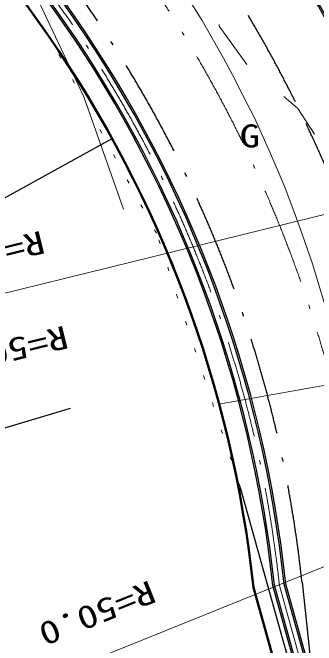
# Model space of a CAD drawing. Units: millimetres at full size, sheet at 1:500; details may follow other scales. Extents: x -209175 to 420500, y 0 to 351151.
# Drawn here: x 51772 to 61079, y 77523 to 96925 of the extents above; entities that cross this region are included whole.
import ezdxf
from ezdxf.enums import TextEntityAlignment as Align

# ---------------------------------------------------------------- set-up
doc = ezdxf.new("R2010")
doc.units = ezdxf.units.MM
doc.header["$LTSCALE"] = 500
for name, pattern in [('USER1', [9.25, 6, -1.5, 0.25, -1.5]), ('USER2', [1.75, 0.25, -1.5]), ('USER3', [7.5, 6, -1.5])]:
    doc.linetypes.add(name, pattern=pattern)
for name, color, linetype, lineweight in [('D-BGD', 7, 'Continuous', 13), ('D-BGD-EXST', 7, 'Continuous', 25), ('D-BGD-TXT', 7, 'Continuous', 13), ('D-BMK', 2, 'USER1', 13), ('D-BMK-HTXT', 7, 'Continuous', 13)]:
    doc.layers.add(name, color=color, linetype=linetype, lineweight=lineweight)
doc.styles.add('ＭＳ ゴシック', font='')
doc.styles.get('ＭＳ ゴシック').set_extended_font_data('MS Gothic')

msp = doc.modelspace()

# ---------------------------------------------------------------- linework, layer by layer
at = {"layer": 'D-BGD', "linetype": 'USER2'}
for p, q in [((56182.7, 90157.8), (52883.7, 96193.1)), ((58752.8, 82355.7), (56182.7, 90157.8))]:
    msp.add_line(p, q, dxfattribs=at)
at = {"layer": 'D-BGD', "color": 8}
msp.add_line((58089, 84920), (66495, 86414), dxfattribs=at)
at = {"layer": 'D-BGD', "color": 5}
msp.add_lwpolyline([(10000, 123806.5), (15694.4, 121050.9), (18993.2, 119461.5), (26605.7, 115796.6), (27719.7, 115251.5), (34925.2, 111722.6), (37724.1, 110337.3), (40224.9, 109100), (44970.6, 105988.4), (47792.2, 103336.1), (48113.2, 103032), (50201, 101054.8), (52562.5, 97289.5), (53954.2, 94343.3), (55168.6, 90895.7)], dxfattribs=at)
at = {"layer": 'D-BGD', "color": 8}
for points in [[(65224.5, 76045.9), (64445.5, 77641.6), (63982.5, 78775.1), (63450.2, 80296.2), (62916.6, 82251.8), (62745.3, 83055), (62267.7, 84631.1), (61988.5, 85492.4), (61507.5, 87423.7), (60960.7, 89223.1), (60643.1, 90127.3), (60423.9, 90751.3), (60090, 91622), (59666.6, 92621.8), (59184.4, 93695.6), (58828.6, 94388.2), (58596.1, 94869.8), (58237, 95526.8), (57578.3, 96683.5), (56665.1, 98144.2)], [(59958.9, 76401.7), (59436.4, 78270.1), (59148.6, 79299), (58823.2, 81639.5), (58378.1, 83823.8), (58089, 84920), (57889.5, 85676.7), (57564.8, 86729.4), (57146.8, 87942.4), (56667.9, 89248.7), (56281.6, 90081.5), (56042.4, 90665.8), (55652.9, 91458.3), (54934.2, 92853.6), (53916.7, 94610.6), (53248.9, 95653), (52604, 96591), (51927, 97512.6)]]:
    msp.add_lwpolyline(points, dxfattribs=at)
at = {"layer": 'D-BGD', "color": 3}
for points in [[(58949.3, 95332.7), (58102.4, 96506.8), (58105.4, 96558.8)], [(61020, 93201.5), (60516.1, 93987.6), (60083.2, 94353.6)]]:
    msp.add_lwpolyline(points, dxfattribs=at)
at = {"layer": 'D-BGD-EXST'}
for p, q in [((47466.7, 89001.8), (54817.8, 93066.4)), ((53539, 84787.4), (49727.1, 83653.9)), ((61961.2, 70902.9), (58752.8, 82355.7)), ((60555.8, 76464.4), (59745.2, 79362.3)), ((60605.5, 76469.6), (59795, 79367.6)), ((60903.8, 76501.3), (60093.3, 79399.2)), ((60953.5, 76506.6), (60143, 79404.5))]:
    msp.add_line(p, q, dxfattribs=at)
at = {"layer": 'D-BGD-EXST', "linetype": 'USER1'}
msp.add_line((60640.2, 79457.3), (60953.3, 76507.3), dxfattribs=at)
at = {"layer": 'D-BGD-EXST', "lineweight": 50}
msp.add_line((59148.6, 79299), (59958.9, 76401.7), dxfattribs=at)
at = {"layer": 'D-BGD-EXST', "linetype": 'USER3'}
msp.add_arc((22852.4, 75446.3), 42000.1, 6.05894, 63.28606, dxfattribs=at)
at = {"layer": 'D-BGD-EXST', "linetype": 'USER1'}
msp.add_arc((22852.5, 75446.3), 38000, 6.05891, 63.29291, dxfattribs=at)
at = {"layer": 'D-BGD-EXST', "lineweight": 50}
for centre, radius, start, end in [((22852.7, 75445.7), 45000, 6.05973, 48.96549), ((22852.5, 75446.4), 36500, 6.0589, 63.29582)]:
    msp.add_arc(centre, radius, start, end, dxfattribs=at)
at = {"layer": 'D-BGD-EXST'}
for centre, radius, start, end in [((22852.5, 75446.4), 37450, 6.05889, 63.29396), ((22852.5, 75446.4), 37500, 6.05889, 63.29387), ((22852.7, 75445.7), 44350, 6.05805, 48.9655), ((22852.7, 75445.7), 44400, 6.05805, 48.9655), ((22852.7, 75445.7), 44050, 6.05805, 48.96551), ((22852.5, 75446.4), 37100, 6.05889, 63.29464), ((22852.5, 75446.4), 37150, 6.05889, 63.29454), ((22852.7, 75445.7), 44000, 6.05805, 48.96551), ((-42571.7, 42801), 119892.7, 21.86498, 33.07717), ((-42571.7, 42801), 118892.7, 21.89086, 33.04564)]:
    msp.add_arc(centre, radius, start, end, dxfattribs=at)
at = {"layer": 'D-BMK'}
msp.add_line((60755.8, 76473.6), (59945.4, 79370.9), dxfattribs=at)
for centre, radius, start, end in [((22852.5, 75446.3), 40000, 6.05891, 63.22205), ((22852.5, 75446.3), 37300, 6.03964, 63.29424), ((22852.7, 75445.7), 44200, 6.04988, 48.93549)]:
    msp.add_arc(centre, radius, start, end, dxfattribs=at)
at = {"layer": 'D-BMK-HTXT'}
for p, q in [((81233.2, 95636), (44141.7, 86500.4)), ((73684.9, 84936.6), (48000.7, 74563.1))]:
    msp.add_line(p, q, dxfattribs=at)

# ---------------------------------------------------------------- texts
at = {"layer": 'D-BGD-TXT', "style": 'ＭＳ ゴシック', "width": 1.3}
msp.add_text('G', height=705, rotation=359.993, dxfattribs=at).set_placement((59039.5, 93497.7), align=Align.TOP_CENTER)
at = {"layer": 'D-BMK-HTXT', "style": 'ＭＳ ゴシック', "width": 1.3}
for rotation, p in [(193.837, (52819.6, 89563)), (193.837, (53537.1, 86650.1)), (201.993, (56232.9, 78879.5))]:
    msp.add_text('R=50.0', height=705, rotation=rotation, dxfattribs=at).set_placement(p, align=Align.TOP_LEFT)

doc.saveas('drawing.dxf')
